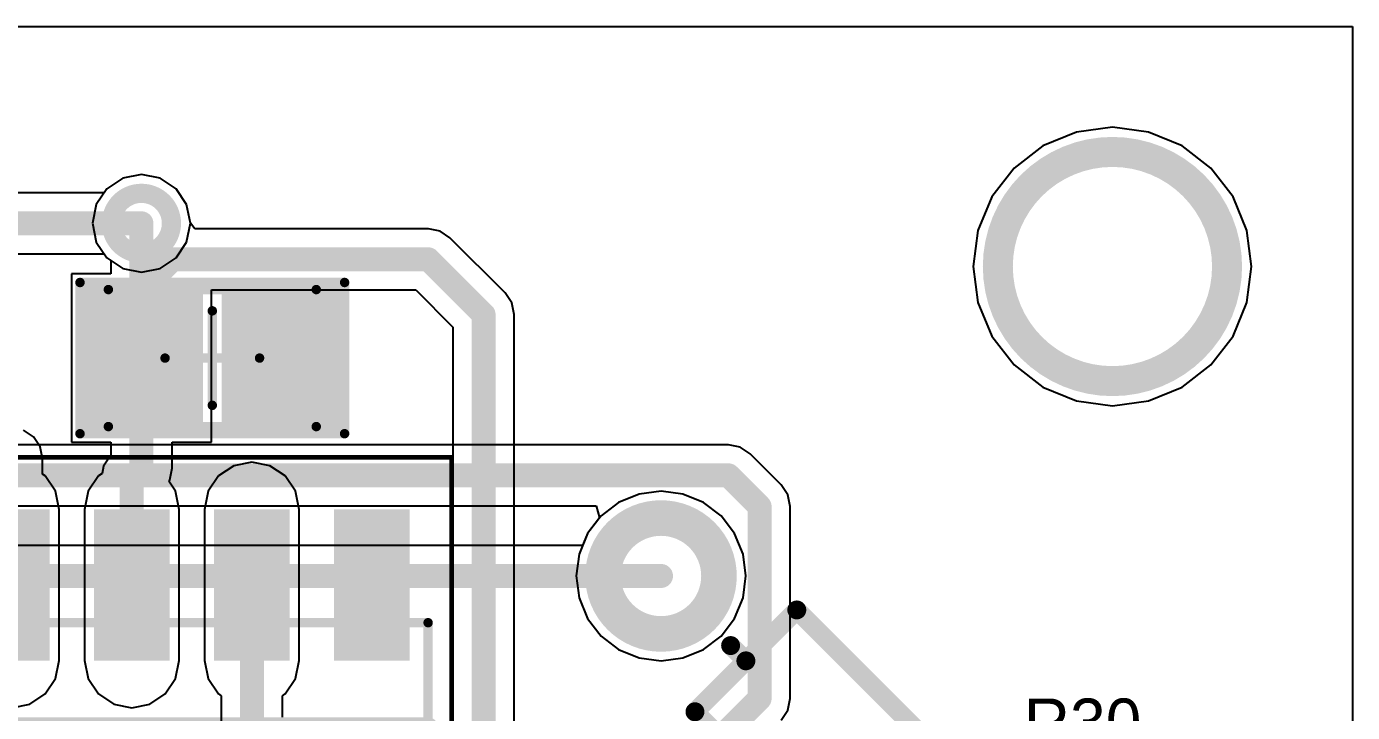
# Model space of a CAD drawing. Header units: millimetres. Extents: x 0.91 to 3, y 1 to 3.
# Drawn here: x 2.448 to 3, y 2.714 to 3 of the extents above; entities that cross this region are included whole.
import ezdxf

# ---------------------------------------------------------------- set-up
doc = ezdxf.new("R2010")
doc.units = ezdxf.units.MM
doc.header["$MEASUREMENT"] = 0
for name, color, linetype in [('BottomLayer', 5, 'Continuous'), ('BottomSolder', 6, 'Continuous'), ('Mechanical13', 56, 'Continuous'), ('Mechanical15', 56, 'Continuous'), ('MultiLayer', 9, 'Continuous'), ('TopLayer', 1, 'Continuous'), ('TopOverlay', 2, 'Continuous'), ('TopPaste', 8, 'Continuous'), ('TopSolder', 216, 'Continuous')]:
    doc.layers.add(name, color=color, linetype=linetype)

# ---------------------------------------------------------------- blocks, each defined once
blk = doc.blocks.new('C0805_141')
at = {"layer": 'Mechanical13', "const_width": 0.00394}
for points in [[(0.04331, 0.02854), (-0.04331, 0.02854)], [(-0.04331, 0.02854), (-0.04331, -0.02854)], [(0.04331, 0.02854), (0.04331, -0.02854)], [(0.04331, -0.02854), (-0.04331, -0.02854)]]:
    blk.add_lwpolyline(points, dxfattribs=at)
at = {"layer": 'Mechanical13', "const_width": 0.00197}
for points in [[(-0.04429, 0.02854, 1), (-0.04232, 0.02854, 1)], [(-0.04429, 0.02854, 1), (-0.04232, 0.02854, 1)], [(0.04232, 0.02854, 1), (0.04429, 0.02854, 1)], [(0.04232, 0.02854, 1), (0.04429, 0.02854, 1)], [(-0.04429, -0.02854, 1), (-0.04232, -0.02854, 1)], [(-0.04429, -0.02854, 1), (-0.04232, -0.02854, 1)], [(0.04232, -0.02854, 1), (0.04429, -0.02854, 1)], [(0.04232, -0.02854, 1), (0.04429, -0.02854, 1)]]:
    blk.add_lwpolyline(points, format="xyb", close=True, dxfattribs=at)
at = {"layer": 'Mechanical15', "const_width": 0.00394}
for points in [[(0.05512, 0.0315), (-0.05512, 0.0315)], [(-0.05512, 0.0315), (-0.05512, -0.0315)], [(0.05512, 0.0315), (0.05512, -0.0315)], [(0, 0.01968), (0, -0.01969)], [(0.01969, 0), (-0.01969, 0)], [(0.05512, -0.0315), (-0.05512, -0.0315)]]:
    blk.add_lwpolyline(points, dxfattribs=at)
at = {"layer": 'Mechanical15', "const_width": 0.00197}
for points in [[(-0.0561, 0.0315, 1), (-0.05413, 0.0315, 1)], [(-0.0561, 0.0315, 1), (-0.05413, 0.0315, 1)], [(0.05413, 0.0315, 1), (0.0561, 0.0315, 1)], [(0.05413, 0.0315, 1), (0.0561, 0.0315, 1)], [(-0.00098, 0.01968, 1), (0.00098, 0.01968, 1)], [(-0.02067, 0, 1), (-0.0187, 0, 1)], [(0.0187, 0, 1), (0.02067, 0, 1)], [(-0.00098, -0.01969, 1), (0.00098, -0.01969, 1)], [(-0.0561, -0.0315, 1), (-0.05413, -0.0315, 1)], [(-0.0561, -0.0315, 1), (-0.05413, -0.0315, 1)], [(0.05413, -0.0315, 1), (0.0561, -0.0315, 1)], [(0.05413, -0.0315, 1), (0.0561, -0.0315, 1)]]:
    blk.add_lwpolyline(points, format="xyb", close=True, dxfattribs=at)
at = {"layer": 'TopLayer'}
for points, const_width in [([(-0.04035, -0.02756), (-0.04035, 0.02756)], 0.02165), ([(-0.0187, -0.02756), (-0.0187, 0.02756)], 0.02165), ([(0.0187, -0.02756), (0.0187, 0.02756)], 0.02165), ([(0.04035, -0.02756), (0.04035, 0.02756)], 0.02165), ([(-0.05118, 0.01378), (-0.00787, 0.01378)], 0.02756), ([(0.00787, 0.01378), (0.05118, 0.01378)], 0.02756), ([(-0.05118, -0.01378), (-0.00787, -0.01378)], 0.02756), ([(0.00787, -0.01378), (0.05118, -0.01378)], 0.02756)]:
    blk.add_lwpolyline(points, dxfattribs=dict(at, const_width=const_width))
at = {"layer": 'TopLayer', "const_width": 0.02165}
for points in [[(-0.04035, 0, 1), (-0.0187, 0, 1)], [(0.0187, 0, 1), (0.04035, 0, 1)]]:
    blk.add_lwpolyline(points, format="xyb", close=True, dxfattribs=at)
at = {"layer": 'TopPaste'}
for points, const_width in [([(-0.04035, -0.02756), (-0.04035, 0.02756)], 0.02165), ([(-0.0187, -0.02756), (-0.0187, 0.02756)], 0.02165), ([(0.0187, -0.02756), (0.0187, 0.02756)], 0.02165), ([(0.04035, -0.02756), (0.04035, 0.02756)], 0.02165), ([(-0.05118, 0.01378), (-0.00787, 0.01378)], 0.02756), ([(0.00787, 0.01378), (0.05118, 0.01378)], 0.02756), ([(-0.05118, -0.01378), (-0.00787, -0.01378)], 0.02756), ([(0.00787, -0.01378), (0.05118, -0.01378)], 0.02756)]:
    blk.add_lwpolyline(points, dxfattribs=dict(at, const_width=const_width))
at = {"layer": 'TopPaste', "const_width": 0.02165}
for points in [[(-0.04035, 0, 1), (-0.0187, 0, 1)], [(0.0187, 0, 1), (0.04035, 0, 1)]]:
    blk.add_lwpolyline(points, format="xyb", close=True, dxfattribs=at)
at = {"layer": 'TopSolder'}
for points, const_width in [([(-0.04235, -0.03156), (-0.04235, 0.03156)], 0.02565), ([(-0.0167, -0.03156), (-0.0167, 0.03156)], 0.02565), ([(0.0167, -0.03156), (0.0167, 0.03156)], 0.02565), ([(0.04235, -0.03156), (0.04235, 0.03156)], 0.02565), ([(-0.05518, 0.01578), (-0.00387, 0.01578)], 0.03156), ([(0.00387, 0.01578), (0.05518, 0.01578)], 0.03156), ([(-0.05518, -0.01578), (-0.00387, -0.01578)], 0.03156), ([(0.00387, -0.01578), (0.05518, -0.01578)], 0.03156)]:
    blk.add_lwpolyline(points, dxfattribs=dict(at, const_width=const_width))
at = {"layer": 'TopSolder', "const_width": 0.02565}
for points in [[(-0.04235, 0, 1), (-0.0167, 0, 1)], [(0.0167, 0, 1), (0.04235, 0, 1)]]:
    blk.add_lwpolyline(points, format="xyb", close=True, dxfattribs=at)
blk = doc.blocks.new('AXIAL_0_3_215')
at = {"layer": 'BottomLayer', "const_width": 0.01083}
for points in [[(-0.17215, 0, 1), (-0.12785, 0, 1)], [(0.12785, 0, 1), (0.17215, 0, 1)]]:
    blk.add_lwpolyline(points, format="xyb", close=True, dxfattribs=at)
at = {"layer": 'BottomSolder', "const_width": 0.01483}
for points in [[(-0.17415, 0, 1), (-0.12585, 0, 1)], [(0.12585, 0, 1), (0.17415, 0, 1)]]:
    blk.add_lwpolyline(points, format="xyb", close=True, dxfattribs=at)
at = {"layer": 'MultiLayer', "const_width": 0.01083}
for points in [[(-0.17215, 0, 1), (-0.12785, 0, 1)], [(0.12785, 0, 1), (0.17215, 0, 1)]]:
    blk.add_lwpolyline(points, format="xyb", close=True, dxfattribs=at)
at = {"layer": 'TopLayer', "const_width": 0.01083}
for points in [[(-0.17215, 0, 1), (-0.12785, 0, 1)], [(0.12785, 0, 1), (0.17215, 0, 1)]]:
    blk.add_lwpolyline(points, format="xyb", close=True, dxfattribs=at)
at = {"layer": 'TopOverlay', "const_width": 0.00787}
for points in [[(0.1, 0.03), (-0.1, 0.03)], [(-0.1, 0.03), (-0.1, -0.03)], [(0.1, 0.03), (0.1, 0)], [(-0.1, 0), (-0.109, 0)], [(0.1, 0), (0.1, -0.03)], [(0.109, 0), (0.1, 0)], [(0.1, -0.03), (-0.1, -0.03)]]:
    blk.add_lwpolyline(points, dxfattribs=at)
at = {"layer": 'TopOverlay', "const_width": 0.00394}
for points in [[(-0.10197, 0.03, 1), (-0.09803, 0.03, 1)], [(-0.10197, 0.03, 1), (-0.09803, 0.03, 1)], [(0.09803, 0.03, 1), (0.10197, 0.03, 1)], [(0.09803, 0.03, 1), (0.10197, 0.03, 1)], [(-0.11097, 0, 1), (-0.10703, 0, 1)], [(-0.10197, 0, 1), (-0.09803, 0, 1)], [(0.09803, 0, 1), (0.10197, 0, 1)], [(0.09803, 0, 1), (0.10197, 0, 1)], [(0.09803, 0, 1), (0.10197, 0, 1)], [(0.10703, 0, 1), (0.11097, 0, 1)], [(-0.10197, -0.03, 1), (-0.09803, -0.03, 1)], [(-0.10197, -0.03, 1), (-0.09803, -0.03, 1)], [(0.09803, -0.03, 1), (0.10197, -0.03, 1)], [(0.09803, -0.03, 1), (0.10197, -0.03, 1)]]:
    blk.add_lwpolyline(points, format="xyb", close=True, dxfattribs=at)
at = {"layer": 'TopSolder', "const_width": 0.01483}
for points in [[(-0.17415, 0, 1), (-0.12585, 0, 1)], [(0.12585, 0, 1), (0.17415, 0, 1)]]:
    blk.add_lwpolyline(points, format="xyb", close=True, dxfattribs=at)
blk = doc.blocks.new('TI_D8_N_224')
at = {"layer": 'Mechanical13', "const_width": 0.00394}
for points in [[(-0.07874, 0.09842), (0.07874, 0.09842)], [(-0.07874, 0.09842), (-0.07874, -0.09843)], [(0.07874, 0.09842), (0.07874, -0.09843)], [(-0.07874, -0.09843), (0.07874, -0.09843)]]:
    blk.add_lwpolyline(points, dxfattribs=at)
at = {"layer": 'Mechanical13'}
for points, const_width in [([(-0.07972, 0.09842, 1), (-0.07776, 0.09842, 1)], 0.00197), ([(-0.07972, 0.09842, 1), (-0.07776, 0.09842, 1)], 0.00197), ([(0.07776, 0.09842, 1), (0.07972, 0.09842, 1)], 0.00197), ([(0.07776, 0.09842, 1), (0.07972, 0.09842, 1)], 0.00197), ([(-0.02362, 0.06299, 1), (-0.06299, 0.06299, 1)], 0.00394), ([(-0.06398, 0.06299, 1), (-0.06201, 0.06299, 1)], 0.00197), ([(-0.02461, 0.06299, 1), (-0.02264, 0.06299, 1)], 0.00197), ([(-0.07972, -0.09843, 1), (-0.07776, -0.09843, 1)], 0.00197), ([(-0.07972, -0.09843, 1), (-0.07776, -0.09843, 1)], 0.00197), ([(0.07776, -0.09843, 1), (0.07972, -0.09843, 1)], 0.00197), ([(0.07776, -0.09843, 1), (0.07972, -0.09843, 1)], 0.00197)]:
    blk.add_lwpolyline(points, format="xyb", close=True, dxfattribs=dict(at, const_width=const_width))
at = {"layer": 'Mechanical15'}
for points, const_width in [([(-0.14764, 0.10827), (0.14764, 0.10827)], 0.00197), ([(-0.14764, 0.10827), (-0.14764, -0.10827)], 0.00197), ([(0.14764, 0.10827), (0.14764, -0.10827)], 0.00197), ([(0, 0.01968), (0, -0.01969)], 0.00394), ([(-0.01968, 0), (0.01969, 0)], 0.00394), ([(-0.14764, -0.10827), (0.14764, -0.10827)], 0.00197)]:
    blk.add_lwpolyline(points, dxfattribs=dict(at, const_width=const_width))
for points, const_width in [([(-0.14813, 0.10827, 1), (-0.14715, 0.10827, 1)], 0.000984), ([(-0.14813, 0.10827, 1), (-0.14715, 0.10827, 1)], 0.000984), ([(0.14715, 0.10827, 1), (0.14813, 0.10827, 1)], 0.000984), ([(0.14715, 0.10827, 1), (0.14813, 0.10827, 1)], 0.000984), ([(-0.00098, 0.01968, 1), (0.00098, 0.01968, 1)], 0.00197), ([(-0.02067, 0, 1), (-0.0187, 0, 1)], 0.00197), ([(0.0187, 0, 1), (0.02067, 0, 1)], 0.00197), ([(-0.00098, -0.01969, 1), (0.00098, -0.01969, 1)], 0.00197), ([(-0.14813, -0.10827, 1), (-0.14715, -0.10827, 1)], 0.000984), ([(-0.14813, -0.10827, 1), (-0.14715, -0.10827, 1)], 0.000984), ([(0.14715, -0.10827, 1), (0.14813, -0.10827, 1)], 0.000984), ([(0.14715, -0.10827, 1), (0.14813, -0.10827, 1)], 0.000984)]:
    blk.add_lwpolyline(points, format="xyb", close=True, dxfattribs=dict(at, const_width=const_width))
at = {"layer": 'TopLayer', "const_width": 0.01181}
for points in [[(-0.06299, 0.08091), (-0.12598, 0.08091)], [(0.12598, 0.08091), (0.06299, 0.08091)], [(-0.06299, 0.0691), (-0.12598, 0.0691)], [(0.12598, 0.0691), (0.06299, 0.0691)], [(-0.06299, 0.03091), (-0.12598, 0.03091)], [(0.12598, 0.03091), (0.06299, 0.03091)], [(-0.06299, 0.0191), (-0.12598, 0.0191)], [(0.12598, 0.0191), (0.06299, 0.0191)], [(-0.06299, -0.01909), (-0.12598, -0.01909)], [(0.12598, -0.01909), (0.06299, -0.01909)], [(-0.06299, -0.0309), (-0.12598, -0.0309)], [(0.12598, -0.0309), (0.06299, -0.0309)], [(-0.06299, -0.06909), (-0.12598, -0.06909)], [(0.12598, -0.06909), (0.06299, -0.06909)], [(-0.06299, -0.08091), (-0.12598, -0.08091)], [(0.12598, -0.08091), (0.06299, -0.08091)]]:
    blk.add_lwpolyline(points, dxfattribs=at)
for points in [[(-0.12598, 0.0691, 1), (-0.12598, 0.08091)], [(-0.06299, 0.08091, 1), (-0.06299, 0.0691)], [(0.06299, 0.0691, 1), (0.06299, 0.08091)], [(0.12598, 0.08091, 1), (0.12598, 0.0691)], [(-0.12598, 0.0191, 1), (-0.12598, 0.03091)], [(-0.06299, 0.03091, 1), (-0.06299, 0.0191)], [(0.06299, 0.0191, 1), (0.06299, 0.03091)], [(0.12598, 0.03091, 1), (0.12598, 0.0191)], [(-0.12598, -0.0309, 1), (-0.12598, -0.01909)], [(-0.06299, -0.01909, 1), (-0.06299, -0.0309)], [(0.06299, -0.0309, 1), (0.06299, -0.01909)], [(0.12598, -0.01909, 1), (0.12598, -0.0309)], [(-0.12598, -0.08091, 1), (-0.12598, -0.06909)], [(-0.06299, -0.06909, 1), (-0.06299, -0.08091)], [(0.06299, -0.08091, 1), (0.06299, -0.06909)], [(0.12598, -0.06909, 1), (0.12598, -0.08091)]]:
    blk.add_lwpolyline(points, format="xyb", dxfattribs=at)
for points in [[(-0.10039, 0.075, 1), (-0.08858, 0.075, 1)], [(0.08858, 0.075, 1), (0.10039, 0.075, 1)], [(-0.10039, 0.025, 1), (-0.08858, 0.025, 1)], [(0.08858, 0.025, 1), (0.10039, 0.025, 1)], [(-0.10039, -0.025, 1), (-0.08858, -0.025, 1)], [(0.08858, -0.025, 1), (0.10039, -0.025, 1)], [(-0.10039, -0.075, 1), (-0.08858, -0.075, 1)], [(0.08858, -0.075, 1), (0.10039, -0.075, 1)]]:
    blk.add_lwpolyline(points, format="xyb", close=True, dxfattribs=at)
at = {"layer": 'TopOverlay'}
for points, const_width in [([(-0.08957, 0.10846, 1), (-0.09941, 0.10846, 1)], 0.00984), ([(-0.10187, 0.10846, 1), (-0.09695, 0.10846, 1)], 0.00492), ([(-0.09203, 0.10846, 1), (-0.08711, 0.10846, 1)], 0.00492), ([(-0.0374, 0.09842, 1), (-0.03346, 0.09842, 1)], 0.00394), ([(-0.0374, 0.09842, 1), (-0.03346, 0.09842, 1)], 0.00394), ([(0.03347, 0.09842, 1), (0.0374, 0.09842, 1)], 0.00394), ([(0.03347, 0.09842, 1), (0.0374, 0.09842, 1)], 0.00394), ([(0.00394, 0.06693, 1), (-0.01181, 0.06693, 1)], 0.01575), ([(-0.01575, 0.06693, 1), (-0.00787, 0.06693, 1)], 0.00787), ([(0, 0.06693, 1), (0.00787, 0.06693, 1)], 0.00787), ([(-0.0374, -0.09843, 1), (-0.03346, -0.09843, 1)], 0.00394), ([(-0.0374, -0.09843, 1), (-0.03346, -0.09843, 1)], 0.00394), ([(0.03347, -0.09843, 1), (0.0374, -0.09843, 1)], 0.00394), ([(0.03347, -0.09843, 1), (0.0374, -0.09843, 1)], 0.00394)]:
    blk.add_lwpolyline(points, format="xyb", close=True, dxfattribs=dict(at, const_width=const_width))
at = {"layer": 'TopOverlay', "const_width": 0.00787}
for points in [[(-0.03543, 0.09842), (0.03543, 0.09842)], [(-0.03543, 0.09842), (-0.03543, -0.09843)], [(0.03543, 0.09842), (0.03543, -0.09843)], [(-0.03543, -0.09843), (0.03543, -0.09843)]]:
    blk.add_lwpolyline(points, dxfattribs=at)
at = {"layer": 'TopPaste', "const_width": 0.01181}
for points in [[(-0.06299, 0.08091), (-0.12598, 0.08091)], [(0.12598, 0.08091), (0.06299, 0.08091)], [(-0.06299, 0.0691), (-0.12598, 0.0691)], [(0.12598, 0.0691), (0.06299, 0.0691)], [(-0.06299, 0.03091), (-0.12598, 0.03091)], [(0.12598, 0.03091), (0.06299, 0.03091)], [(-0.06299, 0.0191), (-0.12598, 0.0191)], [(0.12598, 0.0191), (0.06299, 0.0191)], [(-0.06299, -0.01909), (-0.12598, -0.01909)], [(0.12598, -0.01909), (0.06299, -0.01909)], [(-0.06299, -0.0309), (-0.12598, -0.0309)], [(0.12598, -0.0309), (0.06299, -0.0309)], [(-0.06299, -0.06909), (-0.12598, -0.06909)], [(0.12598, -0.06909), (0.06299, -0.06909)], [(-0.06299, -0.08091), (-0.12598, -0.08091)], [(0.12598, -0.08091), (0.06299, -0.08091)]]:
    blk.add_lwpolyline(points, dxfattribs=at)
for points in [[(-0.12598, 0.0691, 1), (-0.12598, 0.08091)], [(-0.06299, 0.08091, 1), (-0.06299, 0.0691)], [(0.06299, 0.0691, 1), (0.06299, 0.08091)], [(0.12598, 0.08091, 1), (0.12598, 0.0691)], [(-0.12598, 0.0191, 1), (-0.12598, 0.03091)], [(-0.06299, 0.03091, 1), (-0.06299, 0.0191)], [(0.06299, 0.0191, 1), (0.06299, 0.03091)], [(0.12598, 0.03091, 1), (0.12598, 0.0191)], [(-0.12598, -0.0309, 1), (-0.12598, -0.01909)], [(-0.06299, -0.01909, 1), (-0.06299, -0.0309)], [(0.06299, -0.0309, 1), (0.06299, -0.01909)], [(0.12598, -0.01909, 1), (0.12598, -0.0309)], [(-0.12598, -0.08091, 1), (-0.12598, -0.06909)], [(-0.06299, -0.06909, 1), (-0.06299, -0.08091)], [(0.06299, -0.08091, 1), (0.06299, -0.06909)], [(0.12598, -0.06909, 1), (0.12598, -0.08091)]]:
    blk.add_lwpolyline(points, format="xyb", dxfattribs=at)
for points in [[(-0.10039, 0.075, 1), (-0.08858, 0.075, 1)], [(0.08858, 0.075, 1), (0.10039, 0.075, 1)], [(-0.10039, 0.025, 1), (-0.08858, 0.025, 1)], [(0.08858, 0.025, 1), (0.10039, 0.025, 1)], [(-0.10039, -0.025, 1), (-0.08858, -0.025, 1)], [(0.08858, -0.025, 1), (0.10039, -0.025, 1)], [(-0.10039, -0.075, 1), (-0.08858, -0.075, 1)], [(0.08858, -0.075, 1), (0.10039, -0.075, 1)]]:
    blk.add_lwpolyline(points, format="xyb", close=True, dxfattribs=at)
at = {"layer": 'TopSolder', "const_width": 0.01581}
for points in [[(-0.06299, 0.08291), (-0.12598, 0.08291)], [(0.12598, 0.08291), (0.06299, 0.08291)], [(-0.06299, 0.0671), (-0.12598, 0.0671)], [(0.12598, 0.0671), (0.06299, 0.0671)], [(-0.06299, 0.03291), (-0.12598, 0.03291)], [(0.12598, 0.03291), (0.06299, 0.03291)], [(-0.06299, 0.01709), (-0.12598, 0.01709)], [(0.12598, 0.01709), (0.06299, 0.01709)], [(-0.06299, -0.01709), (-0.12598, -0.01709)], [(0.12598, -0.01709), (0.06299, -0.01709)], [(-0.06299, -0.0329), (-0.12598, -0.0329)], [(0.12598, -0.0329), (0.06299, -0.0329)], [(-0.06299, -0.06709), (-0.12598, -0.06709)], [(0.12598, -0.06709), (0.06299, -0.06709)], [(-0.06299, -0.08291), (-0.12598, -0.08291)], [(0.12598, -0.08291), (0.06299, -0.08291)]]:
    blk.add_lwpolyline(points, dxfattribs=at)
for points in [[(-0.12598, 0.0671, 1), (-0.12598, 0.08291)], [(-0.06299, 0.08291, 1), (-0.06299, 0.0671)], [(0.06299, 0.0671, 1), (0.06299, 0.08291)], [(0.12598, 0.08291, 1), (0.12598, 0.0671)], [(-0.12598, 0.01709, 1), (-0.12598, 0.03291)], [(-0.06299, 0.03291, 1), (-0.06299, 0.01709)], [(0.06299, 0.01709, 1), (0.06299, 0.03291)], [(0.12598, 0.03291, 1), (0.12598, 0.01709)], [(-0.12598, -0.0329, 1), (-0.12598, -0.01709)], [(-0.06299, -0.01709, 1), (-0.06299, -0.0329)], [(0.06299, -0.0329, 1), (0.06299, -0.01709)], [(0.12598, -0.01709, 1), (0.12598, -0.0329)], [(-0.12598, -0.08291, 1), (-0.12598, -0.06709)], [(-0.06299, -0.06709, 1), (-0.06299, -0.08291)], [(0.06299, -0.08291, 1), (0.06299, -0.06709)], [(0.12598, -0.06709, 1), (0.12598, -0.08291)]]:
    blk.add_lwpolyline(points, format="xyb", dxfattribs=at)
for points in [[(-0.10239, 0.075, 1), (-0.08658, 0.075, 1)], [(0.08658, 0.075, 1), (0.10239, 0.075, 1)], [(-0.10239, 0.025, 1), (-0.08658, 0.025, 1)], [(0.08658, 0.025, 1), (0.10239, 0.025, 1)], [(-0.10239, -0.025, 1), (-0.08658, -0.025, 1)], [(0.08658, -0.025, 1), (0.10239, -0.025, 1)], [(-0.10239, -0.075, 1), (-0.08658, -0.075, 1)], [(0.08658, -0.075, 1), (0.10239, -0.075, 1)]]:
    blk.add_lwpolyline(points, format="xyb", close=True, dxfattribs=at)

msp = doc.modelspace()

# ---------------------------------------------------------------- linework, layer by layer
at = {"layer": 'BottomLayer'}
for p, q in [((1, 3), (3, 3)), ((3, 3), (3, 1)), ((2.88499, 2.95602), (2.871, 2.95023)), ((2.9, 2.958), (2.88499, 2.95602)), ((2.91501, 2.95602), (2.9, 2.958)), ((2.929, 2.95023), (2.91501, 2.95602)), ((2.871, 2.95023), (2.85899, 2.94101)), ((2.94101, 2.94101), (2.929, 2.95023)), ((2.85899, 2.94101), (2.84977, 2.929)), ((2.95023, 2.929), (2.94101, 2.94101)), ((2.48767, 2.93684), (2.48105, 2.93242)), ((2.49547, 2.93839), (2.48767, 2.93684)), ((2.50328, 2.93684), (2.49547, 2.93839)), ((2.50989, 2.93242), (2.50328, 2.93684)), ((2.47993, 2.93074), (2.10856, 2.93074)), ((2.48105, 2.93242), (2.47993, 2.93074)), ((2.51431, 2.9258), (2.50989, 2.93242)), ((2.84977, 2.929), (2.84398, 2.91501)), ((2.95602, 2.91501), (2.95023, 2.929)), ((2.51586, 2.918), (2.51431, 2.9258)), ((2.51431, 2.9102), (2.51586, 2.918)), ((2.84398, 2.91501), (2.842, 2.9)), ((2.958, 2.9), (2.95602, 2.91501)), ((2.50989, 2.90358), (2.51431, 2.9102)), ((2.11384, 2.90526), (2.47993, 2.90526)), ((2.47993, 2.90526), (2.48105, 2.90358)), ((2.48105, 2.90358), (2.48767, 2.89916)), ((2.50328, 2.89916), (2.50989, 2.90358)), ((2.48767, 2.89916), (2.49547, 2.89761)), ((2.49547, 2.89761), (2.50328, 2.89916)), ((2.842, 2.9), (2.84398, 2.88499)), ((2.95602, 2.88499), (2.958, 2.9)), ((2.84398, 2.88499), (2.84977, 2.871)), ((2.95023, 2.871), (2.95602, 2.88499)), ((2.84977, 2.871), (2.85899, 2.85899)), ((2.94101, 2.85899), (2.95023, 2.871)), ((2.85899, 2.85899), (2.871, 2.84977)), ((2.929, 2.84977), (2.94101, 2.85899)), ((2.871, 2.84977), (2.88499, 2.84398)), ((2.91501, 2.84398), (2.929, 2.84977)), ((2.88499, 2.84398), (2.9, 2.842)), ((2.9, 2.842), (2.91501, 2.84398)), ((2.74, 2.82574), (2.267, 2.82574)), ((2.74488, 2.82477), (2.74, 2.82574)), ((2.74901, 2.82201), (2.74488, 2.82477)), ((2.76201, 2.80901), (2.74901, 2.82201)), ((2.76477, 2.80488), (2.76201, 2.80901)), ((2.76574, 2.8), (2.76477, 2.80488)), ((2.27228, 2.80026), (2.68494, 2.80026)), ((2.6863, 2.79526), (2.68131, 2.78875)), ((2.68494, 2.80026), (2.6863, 2.79526)), ((2.76574, 2.72), (2.76574, 2.8)), ((2.68131, 2.78875), (2.67927, 2.78381)), ((2.67927, 2.78381), (2.43807, 2.78381)), ((2.76477, 2.71512), (2.76574, 2.72)), ((2.76201, 2.71099), (2.76477, 2.71512))]:
    msp.add_line(p, q, dxfattribs=at)
for points, const_width in [([(2.85425, 2.9, 1), (2.94575, 2.9, 1)], 0.0085), ([(2.48497, 2.918, 1), (2.50597, 2.918, 1)], 0.004), ([(2.49297, 2.918, 1), (2.49797, 2.918, 1)], 0.005), ([(2.7375, 2.813, 1), (2.7425, 2.813, 1)], 0.005), ([(2.7375, 2.813, 1), (2.7425, 2.813, 1)], 0.005), ([(2.7505, 2.8, 1), (2.7555, 2.8, 1)], 0.005), ([(2.7505, 2.8, 1), (2.7555, 2.8, 1)], 0.005), ([(2.70943, 2.77107, 1), (2.71443, 2.77107, 1)], 0.005), ([(2.7505, 2.72, 1), (2.7555, 2.72, 1)], 0.005), ([(2.7505, 2.72, 1), (2.7555, 2.72, 1)], 0.005)]:
    msp.add_lwpolyline(points, format="xyb", close=True, dxfattribs=dict(at, const_width=const_width))
at = {"layer": 'BottomLayer', "const_width": 0.01}
for points in [[(2.10856, 2.918), (2.49547, 2.918)], [(2.267, 2.813), (2.74, 2.813)], [(2.74, 2.813), (2.753, 2.8)], [(2.753, 2.72), (2.753, 2.8)], [(2.43807, 2.77107), (2.71193, 2.77107)], [(2.726, 2.693), (2.753, 2.72)]]:
    msp.add_lwpolyline(points, dxfattribs=at)
at = {"layer": 'BottomSolder'}
for points, const_width in [([(2.85225, 2.9, 1), (2.94775, 2.9, 1)], 0.0125), ([(2.48297, 2.918, 1), (2.50797, 2.918, 1)], 0.008)]:
    msp.add_lwpolyline(points, format="xyb", close=True, dxfattribs=dict(at, const_width=const_width))
at = {"layer": 'MultiLayer'}
for points, const_width in [([(2.85425, 2.9, 1), (2.94575, 2.9, 1)], 0.0085), ([(2.48497, 2.918, 1), (2.50597, 2.918, 1)], 0.004)]:
    msp.add_lwpolyline(points, format="xyb", close=True, dxfattribs=dict(at, const_width=const_width))
at = {"layer": 'TopLayer'}
for p, q in [((1, 3), (3, 3)), ((3, 3), (3, 1)), ((2.88499, 2.95602), (2.871, 2.95023)), ((2.9, 2.958), (2.88499, 2.95602)), ((2.91501, 2.95602), (2.9, 2.958)), ((2.929, 2.95023), (2.91501, 2.95602)), ((2.871, 2.95023), (2.85899, 2.94101)), ((2.94101, 2.94101), (2.929, 2.95023)), ((2.85899, 2.94101), (2.84977, 2.929)), ((2.95023, 2.929), (2.94101, 2.94101)), ((2.48767, 2.93684), (2.48105, 2.93242)), ((2.49547, 2.93839), (2.48767, 2.93684)), ((2.50328, 2.93684), (2.49547, 2.93839)), ((2.50989, 2.93242), (2.50328, 2.93684)), ((2.48105, 2.93242), (2.47663, 2.9258)), ((2.51431, 2.9258), (2.50989, 2.93242)), ((2.84977, 2.929), (2.84398, 2.91501)), ((2.95602, 2.91501), (2.95023, 2.929)), ((2.47663, 2.9258), (2.47508, 2.918)), ((2.51586, 2.918), (2.51431, 2.9258)), ((2.47508, 2.918), (2.47663, 2.9102)), ((2.51771, 2.91574), (2.51586, 2.918)), ((2.615, 2.91574), (2.51771, 2.91574)), ((2.61988, 2.91477), (2.615, 2.91574)), ((2.62401, 2.91201), (2.61988, 2.91477)), ((2.64701, 2.88901), (2.62401, 2.91201)), ((2.84398, 2.91501), (2.842, 2.9)), ((2.958, 2.9), (2.95602, 2.91501)), ((2.47663, 2.9102), (2.48105, 2.90358)), ((2.48105, 2.90358), (2.48273, 2.90246)), ((2.48273, 2.90246), (2.48273, 2.89691)), ((2.48273, 2.89691), (2.46632, 2.89691)), ((2.46632, 2.89691), (2.46632, 2.82679)), ((2.842, 2.9), (2.84398, 2.88499)), ((2.95602, 2.88499), (2.958, 2.9)), ((2.52463, 2.82679), (2.52463, 2.89026)), ((2.52463, 2.89026), (2.60972, 2.89026)), ((2.60972, 2.89026), (2.62526, 2.87472)), ((2.64977, 2.88488), (2.64701, 2.88901)), ((2.65074, 2.88), (2.64977, 2.88488)), ((2.84398, 2.88499), (2.84977, 2.871)), ((2.95023, 2.871), (2.95602, 2.88499)), ((2.65074, 1.959), (2.65074, 2.88)), ((2.62526, 2.87472), (2.62526, 2.64777)), ((2.84977, 2.871), (2.85899, 2.85899)), ((2.94101, 2.85899), (2.95023, 2.871)), ((2.85899, 2.85899), (2.871, 2.84977)), ((2.929, 2.84977), (2.94101, 2.85899)), ((2.871, 2.84977), (2.88499, 2.84398)), ((2.91501, 2.84398), (2.929, 2.84977)), ((2.88499, 2.84398), (2.9, 2.842)), ((2.9, 2.842), (2.91501, 2.84398)), ((2.45048, 2.82901), (2.44635, 2.83177)), ((2.45325, 2.82488), (2.45048, 2.82901)), ((2.45422, 2.82), (2.45325, 2.82488)), ((2.46632, 2.82679), (2.48273, 2.82679)), ((2.48273, 2.82679), (2.48273, 2.82128)), ((2.50822, 2.816), (2.50822, 2.82679)), ((2.50822, 2.82679), (2.52463, 2.82679)), ((2.45422, 2.81354), (2.45422, 2.82)), ((2.48246, 2.82101), (2.4797, 2.81688)), ((2.48273, 2.82128), (2.48246, 2.82101)), ((2.54147, 2.81852), (2.53394, 2.81702)), ((2.54901, 2.81702), (2.54147, 2.81852)), ((2.45539, 2.81276), (2.45422, 2.81354)), ((2.45966, 2.80637), (2.45539, 2.81276)), ((2.47755, 2.81276), (2.47328, 2.80637)), ((2.47908, 2.81378), (2.47755, 2.81276)), ((2.4797, 2.81688), (2.47908, 2.81378)), ((2.50725, 2.81112), (2.50822, 2.816)), ((2.52755, 2.81276), (2.52328, 2.80637)), ((2.53394, 2.81702), (2.52755, 2.81276)), ((2.55539, 2.81276), (2.54901, 2.81702)), ((2.55966, 2.80637), (2.55539, 2.81276)), ((2.46116, 2.79883), (2.45966, 2.80637)), ((2.47328, 2.80637), (2.47178, 2.79883)), ((2.50687, 2.81055), (2.50725, 2.81112)), ((2.50966, 2.80637), (2.50687, 2.81055)), ((2.51116, 2.79883), (2.50966, 2.80637)), ((2.52328, 2.80637), (2.52178, 2.79883)), ((2.56116, 2.79883), (2.55966, 2.80637)), ((2.71193, 2.80643), (2.70278, 2.80522)), ((2.72109, 2.80522), (2.71193, 2.80643)), ((2.69425, 2.80169), (2.68693, 2.79607)), ((2.70278, 2.80522), (2.69425, 2.80169)), ((2.72961, 2.80169), (2.72109, 2.80522)), ((2.73694, 2.79607), (2.72961, 2.80169)), ((2.46116, 2.73584), (2.46116, 2.79883)), ((2.47178, 2.79883), (2.47178, 2.73584)), ((2.51116, 2.73584), (2.51116, 2.79883)), ((2.52178, 2.79883), (2.52178, 2.73584)), ((2.56116, 2.73584), (2.56116, 2.79883)), ((2.68693, 2.79607), (2.68131, 2.78875)), ((2.74256, 2.78875), (2.73694, 2.79607)), ((2.68131, 2.78875), (2.67778, 2.78022)), ((2.74609, 2.78022), (2.74256, 2.78875)), ((2.67778, 2.78022), (2.67657, 2.77107)), ((2.7473, 2.77107), (2.74609, 2.78022)), ((2.67657, 2.77107), (2.67778, 2.76191)), ((2.74609, 2.76191), (2.7473, 2.77107)), ((2.67778, 2.76191), (2.68131, 2.75339)), ((2.74256, 2.75339), (2.74609, 2.76191)), ((2.68131, 2.75339), (2.68693, 2.74606)), ((2.73694, 2.74606), (2.74256, 2.75339)), ((2.68693, 2.74606), (2.69425, 2.74044)), ((2.72961, 2.74044), (2.73694, 2.74606)), ((2.69425, 2.74044), (2.70278, 2.73691)), ((2.72109, 2.73691), (2.72961, 2.74044)), ((2.45966, 2.72831), (2.46116, 2.73584)), ((2.47178, 2.73584), (2.47328, 2.72831)), ((2.50966, 2.72831), (2.51116, 2.73584)), ((2.52178, 2.73584), (2.52328, 2.72831)), ((2.55966, 2.72831), (2.56116, 2.73584)), ((2.70278, 2.73691), (2.71193, 2.7357)), ((2.71193, 2.7357), (2.72109, 2.73691)), ((2.45539, 2.72192), (2.45966, 2.72831)), ((2.47328, 2.72831), (2.47755, 2.72192)), ((2.50539, 2.72192), (2.50966, 2.72831)), ((2.52328, 2.72831), (2.52755, 2.72192)), ((2.55539, 2.72192), (2.55966, 2.72831)), ((2.44901, 2.71765), (2.45539, 2.72192)), ((2.47755, 2.72192), (2.48394, 2.71765)), ((2.49901, 2.71765), (2.50539, 2.72192)), ((2.52755, 2.72192), (2.52873, 2.72113)), ((2.52873, 2.72113), (2.52873, 2.707)), ((2.55422, 2.72113), (2.55539, 2.72192)), ((2.55422, 2.71228), (2.55422, 2.72113)), ((2.44147, 2.71615), (2.44901, 2.71765)), ((2.48394, 2.71765), (2.49147, 2.71615)), ((2.49147, 2.71615), (2.49901, 2.71765))]:
    msp.add_line(p, q, dxfattribs=at)
for points, const_width in [([(2.85425, 2.9, 1), (2.94575, 2.9, 1)], 0.0085), ([(2.48497, 2.918, 1), (2.50597, 2.918, 1)], 0.004), ([(2.49297, 2.918, 1), (2.49797, 2.918, 1)], 0.005), ([(2.50597, 2.903, 1), (2.51097, 2.903, 1)], 0.005), ([(2.50597, 2.903, 1), (2.51097, 2.903, 1)], 0.005), ([(2.6125, 2.903, 1), (2.6175, 2.903, 1)], 0.005), ([(2.6125, 2.903, 1), (2.6175, 2.903, 1)], 0.005), ([(2.49297, 2.89, 1), (2.49797, 2.89, 1)], 0.005), ([(2.49297, 2.89, 1), (2.49797, 2.89, 1)], 0.005), ([(2.49297, 2.89, 1), (2.49797, 2.89, 1)], 0.005), ([(2.6355, 2.88, 1), (2.6405, 2.88, 1)], 0.005), ([(2.6355, 2.88, 1), (2.6405, 2.88, 1)], 0.005), ([(2.49297, 2.86185, 1), (2.49797, 2.86185, 1)], 0.005), ([(2.49297, 2.86185, 1), (2.49797, 2.86185, 1)], 0.005), ([(2.49297, 2.816, 1), (2.49797, 2.816, 1)], 0.005), ([(2.49297, 2.816, 1), (2.49797, 2.816, 1)], 0.005), ([(2.48897, 2.812, 1), (2.49397, 2.812, 1)], 0.005), ([(2.48897, 2.812, 1), (2.49397, 2.812, 1)], 0.005), ([(2.48897, 2.76734, 1), (2.49397, 2.76734, 1)], 0.005), ([(2.53897, 2.76734, 1), (2.54397, 2.76734, 1)], 0.005)]:
    msp.add_lwpolyline(points, format="xyb", close=True, dxfattribs=dict(at, const_width=const_width))
at = {"layer": 'TopLayer', "const_width": 0.01}
for points in [[(2.49547, 2.89), (2.49547, 2.918)], [(2.49547, 2.89), (2.50847, 2.903)], [(2.50847, 2.903), (2.615, 2.903)], [(2.615, 2.903), (2.638, 2.88)], [(2.49547, 2.86185), (2.49547, 2.89)], [(2.638, 1.959), (2.638, 2.88)], [(2.49547, 2.816), (2.49547, 2.86185)], [(2.49147, 2.812), (2.49547, 2.816)], [(2.49147, 2.76734), (2.49147, 2.812)], [(2.54147, 2.707), (2.54147, 2.76734)]]:
    msp.add_lwpolyline(points, dxfattribs=at)
at = {"layer": 'TopSolder'}
for points, const_width in [([(2.85225, 2.9, 1), (2.94775, 2.9, 1)], 0.0125), ([(2.48297, 2.918, 1), (2.50797, 2.918, 1)], 0.008)]:
    msp.add_lwpolyline(points, format="xyb", close=True, dxfattribs=dict(at, const_width=const_width))

# ---------------------------------------------------------------- block references
for name, p, rotation in [('C0805_141', (2.525, 2.86185), 180), ('TI_D8_N_224', (2.51647, 2.67285), 90), ('AXIAL_0_3_215', (2.818, 2.665), 135)]:
    msp.add_blockref(name, p, dxfattribs=dict(rotation=rotation))

# ---------------------------------------------------------------- texts
at = {"layer": 'TopOverlay'}
msp.add_text('R30', height=0.02, dxfattribs=at).set_placement((2.863, 2.7))

doc.saveas('drawing.dxf')
